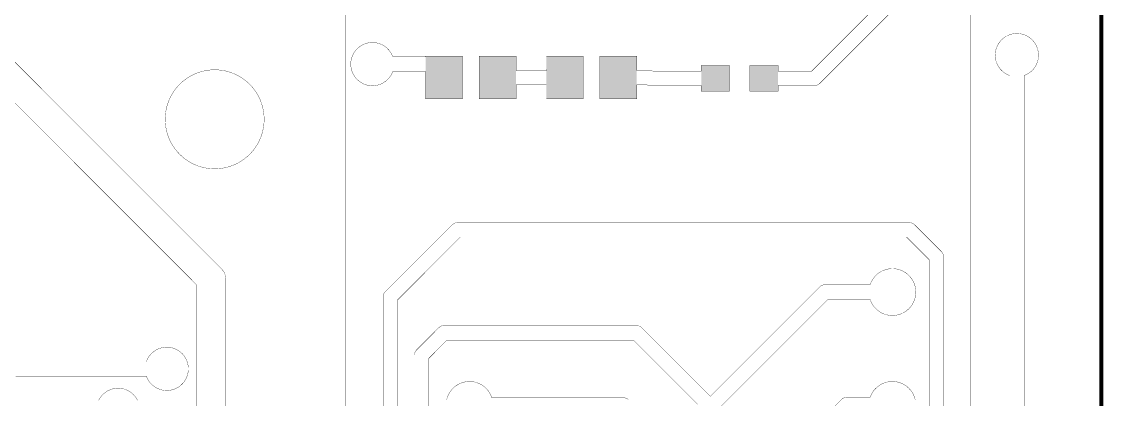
# Model space of a CAD drawing. Extents: x 0 to 3.15, y 0 to 4.33.
# Drawn here: x 1.642 to 3.152, y 2.276 to 2.803 of the extents above; entities that cross this region are included whole.
import ezdxf

# ---------------------------------------------------------------- set-up
doc = ezdxf.new("R2010")
doc.units = 0
for name, color, linetype in [('Board_Outline', 13, 'CONTINUOUS'), ('Edge_Top', 16, 'CONTINUOUS'), ('Top_Paste', 4, 'CONTINUOUS')]:
    doc.layers.add(name, color=color, linetype=linetype)

msp = doc.modelspace()

# ---------------------------------------------------------------- linework, layer by layer
at = {"layer": 'Board_Outline', "linetype": 'CONTINUOUS', "const_width": 0.0055}
msp.add_lwpolyline([(0, 0), (3.1496, 0), (3.1496, 4.3307), (0, 4.3307), (0, 0)], dxfattribs=at)
at = {"layer": 'Edge_Top', "linetype": 'CONTINUOUS', "const_width": 0.0004}
for points in [[(2.9666, 3.1878), (2.9666, 1.3874)], [(2.9465, 1.3921), (2.9465, 3.1842)], [(1.5525, 2.8265), (1.9211, 2.4579), (1.9218, 2.4571), (1.9224, 2.4563), (1.9231, 2.4555), (1.9236, 2.4546), (1.9242, 2.4537), (1.9246, 2.4527), (1.9251, 2.4518), (1.9254, 2.4508), (1.9258, 2.4498), (1.9261, 2.4488), (1.9263, 2.4478), (1.9264, 2.4467), (1.9266, 2.4457), (1.9266, 2.4446), (1.9266, 2.4436), (1.9266, 2.4432), (1.9266, 1.7079)], [(2.0736, 1.8485), (2.0736, 2.8381)], [(2.0937, 2.8336), (2.0937, 1.8522)], [(2.8568, 2.8176), (2.7559, 2.7167), (2.7553, 2.7162), (2.7547, 2.7157), (2.754, 2.7153), (2.7533, 2.715), (2.7526, 2.7146), (2.7519, 2.7144), (2.7511, 2.7142), (2.7503, 2.7141), (2.7495, 2.714), (2.7488, 2.714), (2.7485, 2.714), (2.6981, 2.714), (2.6981, 2.7136), (2.6981, 2.7061), (2.6584, 2.7061), (2.6584, 2.7419), (2.6981, 2.7419), (2.6981, 2.734), (2.699, 2.7341), (2.7449, 2.7341), (2.7449, 2.7341), (2.8403, 2.8295)], [(1.8862, 1.6887), (1.8862, 2.4356), (1.8857, 2.4362), (1.5293, 2.7926)], [(3.0215, 0.4454), (3.0215, 2.7281), (3.0212, 2.7282), (3.02, 2.7286), (3.0188, 2.7292), (3.0176, 2.7298), (3.0164, 2.7304), (3.0153, 2.7311), (3.0142, 2.7318), (3.0132, 2.7326), (3.0121, 2.7334), (3.0112, 2.7343), (3.0102, 2.7352), (3.0093, 2.7361), (3.0084, 2.7371), (3.0076, 2.7381), (3.0068, 2.7392), (3.0061, 2.7403), (3.0054, 2.7414), (3.0048, 2.7425), (3.0042, 2.7437), (3.0037, 2.7449), (3.0032, 2.7461), (3.0028, 2.7474), (3.0024, 2.7486), (3.0021, 2.7499), (3.0018, 2.7512), (3.0016, 2.7525), (3.0015, 2.7538), (3.0014, 2.7551), (3.0014, 2.7564), (3.0014, 2.7577), (3.0015, 2.759), (3.0016, 2.7603), (3.0018, 2.7616), (3.002, 2.7629), (3.0023, 2.7642), (3.0027, 2.7655), (3.0031, 2.7667), (3.0036, 2.7679), (3.0041, 2.7691), (3.0047, 2.7703), (3.0053, 2.7715), (3.006, 2.7726), (3.0067, 2.7737), (3.0075, 2.7748), (3.0083, 2.7758), (3.0091, 2.7768), (3.01, 2.7777), (3.011, 2.7787), (3.012, 2.7795), (3.013, 2.7804), (3.014, 2.7811), (3.0151, 2.7819), (3.0162, 2.7826), (3.0174, 2.7832), (3.0186, 2.7838), (3.0198, 2.7843), (3.021, 2.7848), (3.0222, 2.7853), (3.0235, 2.7856), (3.0247, 2.786), (3.026, 2.7862), (3.0273, 2.7864), (3.0286, 2.7866), (3.0299, 2.7867), (3.0312, 2.7867), (3.0326, 2.7867), (3.0339, 2.7866), (3.0352, 2.7865), (3.0365, 2.7863), (3.0378, 2.7861), (3.039, 2.7858), (3.0403, 2.7854), (3.0416, 2.785), (3.0428, 2.7846), (3.044, 2.7841), (3.0452, 2.7835), (3.0463, 2.7829), (3.0475, 2.7822), (3.0486, 2.7815), (3.0496, 2.7807), (3.0507, 2.7799), (3.0517, 2.7791), (3.0526, 2.7782), (3.0535, 2.7772), (3.0544, 2.7763), (3.0553, 2.7752), (3.056, 2.7742), (3.0568, 2.7731), (3.0575, 2.772), (3.0581, 2.7709), (3.0587, 2.7697), (3.0593, 2.7685), (3.0598, 2.7673), (3.0602, 2.7661), (3.0606, 2.7648), (3.0609, 2.7635), (3.0612, 2.7622), (3.0614, 2.761), (3.0616, 2.7596), (3.0617, 2.7583), (3.0617, 2.757), (3.0617, 2.7563)], [(2.2059, 2.755), (2.2573, 2.755), (2.2573, 2.6956), (2.2057, 2.6956), (2.2057, 2.7339), (2.2052, 2.7338), (2.1599, 2.7338), (2.1597, 2.7333), (2.1592, 2.732), (2.1586, 2.7308), (2.158, 2.7297), (2.1574, 2.7285), (2.1567, 2.7274), (2.1559, 2.7263), (2.1551, 2.7253), (2.1543, 2.7243), (2.1534, 2.7233), (2.1525, 2.7224), (2.1515, 2.7215), (2.1505, 2.7206), (2.1495, 2.7198), (2.1484, 2.7191), (2.1473, 2.7184), (2.1462, 2.7177), (2.145, 2.7171), (2.1439, 2.7165), (2.1427, 2.716), (2.1414, 2.7155), (2.1402, 2.7151), (2.1389, 2.7148), (2.1376, 2.7145), (2.1363, 2.7142), (2.135, 2.7141), (2.1337, 2.7139), (2.1324, 2.7139), (2.1311, 2.7138), (2.1298, 2.7139), (2.1285, 2.714), (2.1272, 2.7141), (2.1259, 2.7144), (2.1246, 2.7146), (2.1233, 2.7149), (2.1221, 2.7153), (2.1209, 2.7158), (2.1196, 2.7162), (2.1184, 2.7168), (2.1173, 2.7174), (2.1161, 2.718), (2.115, 2.7187), (2.1139, 2.7194), (2.1129, 2.7202), (2.1119, 2.7211), (2.1109, 2.7219), (2.1099, 2.7229), (2.109, 2.7238), (2.1082, 2.7248), (2.1074, 2.7258), (2.1066, 2.7269), (2.1059, 2.728), (2.1052, 2.7291), (2.1046, 2.7303), (2.104, 2.7315), (2.1035, 2.7327), (2.103, 2.7339), (2.1026, 2.7351), (2.1022, 2.7364), (2.1019, 2.7377), (2.1017, 2.739), (2.1015, 2.7403), (2.1014, 2.7416), (2.1013, 2.7429), (2.1013, 2.7442), (2.1013, 2.7455), (2.1014, 2.7468), (2.1015, 2.7481), (2.1017, 2.7494), (2.102, 2.7507), (2.1023, 2.752), (2.1027, 2.7532), (2.1031, 2.7545), (2.1036, 2.7557), (2.1041, 2.7569), (2.1047, 2.7581), (2.1053, 2.7592), (2.106, 2.7603), (2.1068, 2.7614), (2.1075, 2.7625), (2.1084, 2.7635), (2.1092, 2.7645), (2.1101, 2.7654), (2.1111, 2.7663), (2.1121, 2.7672), (2.1131, 2.768), (2.1142, 2.7688), (2.1153, 2.7695), (2.1164, 2.7702), (2.1175, 2.7708), (2.1187, 2.7714), (2.1199, 2.7719), (2.1211, 2.7724), (2.1224, 2.7728), (2.1236, 2.7732), (2.1249, 2.7735), (2.1262, 2.7738), (2.1275, 2.774), (2.1288, 2.7741), (2.1301, 2.7742), (2.1314, 2.7742), (2.1327, 2.7742), (2.134, 2.7741), (2.1353, 2.774), (2.1366, 2.7738), (2.1379, 2.7735), (2.1392, 2.7732), (2.1405, 2.7729), (2.1417, 2.7724), (2.1429, 2.772), (2.1441, 2.7714), (2.1453, 2.7709), (2.1465, 2.7702), (2.1476, 2.7696), (2.1487, 2.7688), (2.1497, 2.7681), (2.1508, 2.7672), (2.1518, 2.7664), (2.1527, 2.7655), (2.1536, 2.7645), (2.1545, 2.7636), (2.1553, 2.7625), (2.1561, 2.7615), (2.1568, 2.7604), (2.1575, 2.7593), (2.1582, 2.7581), (2.1587, 2.757), (2.1593, 2.7558), (2.1598, 2.7545), (2.1599, 2.7542), (2.1616, 2.7542), (2.2057, 2.7542), (2.2057, 2.7546), (2.2057, 2.755), (2.2059, 2.755)], [(2.3747, 2.755), (2.426, 2.755), (2.426, 2.6956), (2.3744, 2.6956), (2.3744, 2.7153), (2.3729, 2.7152), (2.332, 2.7152), (2.3321, 2.7138), (2.3321, 2.6956), (2.2805, 2.6956), (2.2805, 2.755), (2.3321, 2.755), (2.3321, 2.7353), (2.3336, 2.7353), (2.3745, 2.7353), (2.3744, 2.7368), (2.3744, 2.755), (2.3747, 2.755)], [(2.5907, 2.7419), (2.6302, 2.7419), (2.6302, 2.7061), (2.5905, 2.7061), (2.5905, 2.714), (2.5896, 2.714), (2.5195, 2.714), (2.5187, 2.714), (2.5179, 2.7141), (2.5171, 2.7143), (2.5164, 2.7145), (2.5157, 2.7148), (2.5149, 2.7152), (2.5148, 2.7153), (2.5145, 2.7152), (2.5008, 2.7152), (2.5008, 2.7151), (2.5008, 2.6956), (2.4492, 2.6956), (2.4492, 2.755), (2.5008, 2.755), (2.5008, 2.7353), (2.5023, 2.7353), (2.5187, 2.7353), (2.5195, 2.7353), (2.5203, 2.7352), (2.5211, 2.735), (2.5218, 2.7347), (2.5225, 2.7345), (2.5232, 2.7341), (2.5234, 2.734), (2.5237, 2.7341), (2.5905, 2.7341), (2.5905, 2.7355), (2.5905, 2.7419), (2.5907, 2.7419)], [(3.0617, 2.7563), (3.0617, 2.755), (3.0616, 2.7537), (3.0615, 2.7523), (3.0612, 2.7511), (3.061, 2.7498), (3.0607, 2.7485), (3.0603, 2.7472), (3.0598, 2.746), (3.0594, 2.7448), (3.0588, 2.7436), (3.0582, 2.7424), (3.0576, 2.7413), (3.0569, 2.7401), (3.0562, 2.7391), (3.0554, 2.738), (3.0546, 2.737), (3.0537, 2.736), (3.0528, 2.7351), (3.0518, 2.7342), (3.0508, 2.7333), (3.0498, 2.7325), (3.0487, 2.7317), (3.0477, 2.731), (3.0465, 2.7303), (3.0454, 2.7297), (3.0442, 2.7291), (3.043, 2.7286), (3.0418, 2.7281), (3.0416, 2.7281), (3.0416, 2.7277), (3.0416, 0.441)], [(1.9803, 2.6667), (1.9802, 2.6649), (1.9801, 2.6631), (1.98, 2.6612), (1.9798, 2.6594), (1.9796, 2.6576), (1.9793, 2.6558), (1.979, 2.654), (1.9786, 2.6522), (1.9782, 2.6504), (1.9778, 2.6486), (1.9772, 2.6468), (1.9767, 2.6451), (1.9761, 2.6434), (1.9754, 2.6416), (1.9747, 2.6399), (1.974, 2.6383), (1.9732, 2.6366), (1.9724, 2.635), (1.9715, 2.6333), (1.9706, 2.6317), (1.9696, 2.6302), (1.9686, 2.6286), (1.9676, 2.6271), (1.9665, 2.6256), (1.9654, 2.6242), (1.9642, 2.6228), (1.963, 2.6214), (1.9618, 2.62), (1.9605, 2.6187), (1.9592, 2.6174), (1.9579, 2.6161), (1.9565, 2.6149), (1.9551, 2.6137), (1.9537, 2.6126), (1.9522, 2.6114), (1.9507, 2.6104), (1.9492, 2.6093), (1.9477, 2.6083), (1.9461, 2.6074), (1.9445, 2.6065), (1.9429, 2.6056), (1.9412, 2.6048), (1.9396, 2.604), (1.9379, 2.6033), (1.9362, 2.6026), (1.9345, 2.602), (1.9327, 2.6014), (1.931, 2.6008), (1.9292, 2.6003), (1.9274, 2.5999), (1.9256, 2.5994), (1.9238, 2.5991), (1.922, 2.5988), (1.9202, 2.5985), (1.9184, 2.5983), (1.9165, 2.5981), (1.9147, 2.598), (1.9129, 2.5979), (1.911, 2.5979), (1.9092, 2.5979), (1.9074, 2.598), (1.9055, 2.5981), (1.9037, 2.5983), (1.9019, 2.5985), (1.9001, 2.5988), (1.8983, 2.5991), (1.8965, 2.5995), (1.8947, 2.5999), (1.8929, 2.6004), (1.8911, 2.6009), (1.8894, 2.6014), (1.8876, 2.602), (1.8859, 2.6027), (1.8842, 2.6034), (1.8825, 2.6041), (1.8809, 2.6049), (1.8792, 2.6057), (1.8776, 2.6066), (1.876, 2.6075), (1.8744, 2.6085), (1.8729, 2.6095), (1.8714, 2.6105), (1.8699, 2.6116), (1.8684, 2.6127), (1.867, 2.6139), (1.8656, 2.6151), (1.8643, 2.6163), (1.8629, 2.6176), (1.8616, 2.6189), (1.8604, 2.6202), (1.8591, 2.6216), (1.8579, 2.623), (1.8568, 2.6244), (1.8557, 2.6258), (1.8546, 2.6273), (1.8536, 2.6289), (1.8526, 2.6304), (1.8516, 2.632), (1.8507, 2.6336), (1.8498, 2.6352), (1.849, 2.6368), (1.8482, 2.6385), (1.8475, 2.6402), (1.8468, 2.6419), (1.8462, 2.6436), (1.8456, 2.6453), (1.845, 2.6471), (1.8445, 2.6488), (1.844, 2.6506), (1.8436, 2.6524), (1.8433, 2.6542), (1.8429, 2.656), (1.8427, 2.6578), (1.8425, 2.6597), (1.8423, 2.6615), (1.8422, 2.6633), (1.8421, 2.6652), (1.8421, 2.667), (1.8421, 2.6688), (1.8422, 2.6707), (1.8423, 2.6725), (1.8425, 2.6743), (1.8427, 2.6762), (1.8429, 2.678), (1.8433, 2.6798), (1.8436, 2.6816), (1.844, 2.6834), (1.8445, 2.6852), (1.845, 2.6869), (1.8456, 2.6887), (1.8462, 2.6904), (1.8468, 2.6921), (1.8475, 2.6938), (1.8482, 2.6955), (1.849, 2.6972), (1.8498, 2.6988), (1.8507, 2.7004), (1.8516, 2.702), (1.8526, 2.7036), (1.8536, 2.7052), (1.8546, 2.7067), (1.8557, 2.7082), (1.8568, 2.7096), (1.8579, 2.7111), (1.8591, 2.7125), (1.8603, 2.7138), (1.8616, 2.7152), (1.8629, 2.7165), (1.8642, 2.7177), (1.8656, 2.719), (1.867, 2.7202), (1.8684, 2.7213), (1.8699, 2.7224), (1.8714, 2.7235), (1.8729, 2.7245), (1.8744, 2.7255), (1.876, 2.7265), (1.8776, 2.7274), (1.8792, 2.7283), (1.8809, 2.7291), (1.8825, 2.7299), (1.8842, 2.7306), (1.8859, 2.7313), (1.8876, 2.732), (1.8894, 2.7326), (1.8911, 2.7331), (1.8929, 2.7336), (1.8947, 2.7341), (1.8964, 2.7345), (1.8982, 2.7349), (1.9, 2.7352), (1.9019, 2.7355), (1.9037, 2.7357), (1.9055, 2.7359), (1.9074, 2.736), (1.9092, 2.7361), (1.911, 2.7361), (1.9129, 2.7361), (1.9147, 2.736), (1.9165, 2.7359), (1.9184, 2.7357), (1.9202, 2.7355), (1.922, 2.7353), (1.9238, 2.7349), (1.9256, 2.7346), (1.9274, 2.7342), (1.9292, 2.7337), (1.931, 2.7332), (1.9327, 2.7327), (1.9344, 2.7321), (1.9362, 2.7314), (1.9379, 2.7307), (1.9396, 2.73), (1.9412, 2.7292), (1.9429, 2.7284), (1.9445, 2.7275), (1.9461, 2.7266), (1.9477, 2.7257), (1.9492, 2.7247), (1.9507, 2.7237), (1.9522, 2.7226), (1.9537, 2.7215), (1.9551, 2.7203), (1.9565, 2.7191), (1.9579, 2.7179), (1.9592, 2.7167), (1.9605, 2.7154), (1.9618, 2.714), (1.963, 2.7127), (1.9642, 2.7113), (1.9654, 2.7099), (1.9665, 2.7084), (1.9676, 2.7069), (1.9686, 2.7054), (1.9696, 2.7039), (1.9706, 2.7023), (1.9715, 2.7007), (1.9724, 2.6991), (1.9732, 2.6974), (1.974, 2.6958), (1.9747, 2.6941), (1.9754, 2.6924), (1.9761, 2.6907), (1.9767, 2.6889), (1.9772, 2.6872), (1.9778, 2.6854), (1.9782, 2.6837), (1.9786, 2.6819), (1.979, 2.6801), (1.9793, 2.6783), (1.9796, 2.6764), (1.9798, 2.6746), (1.98, 2.6728), (1.9801, 2.671), (1.9802, 2.6691), (1.9803, 2.6673), (1.9803, 2.6667)], [(2.1464, 1.9695), (2.1464, 2.4193), (2.1465, 2.42), (2.1466, 2.4208), (2.1468, 2.4216), (2.147, 2.4223), (2.1473, 2.4231), (2.1476, 2.4238), (2.148, 2.4245), (2.1485, 2.4251), (2.149, 2.4257), (2.1495, 2.4263), (2.1497, 2.4265), (2.2433, 2.52), (2.2439, 2.5206), (2.2445, 2.521), (2.2452, 2.5215), (2.2459, 2.5218), (2.2466, 2.5221), (2.2474, 2.5224), (2.2481, 2.5226), (2.2489, 2.5227), (2.2497, 2.5228), (2.2505, 2.5228), (2.2507, 2.5228), (2.8818, 2.5228), (2.8826, 2.5227), (2.8834, 2.5226), (2.8841, 2.5225), (2.8849, 2.5222), (2.8856, 2.5219), (2.8863, 2.5216), (2.887, 2.5212), (2.8876, 2.5207), (2.8882, 2.5202), (2.8888, 2.5197), (2.889, 2.5195), (2.9263, 2.4822), (2.9268, 2.4816), (2.9273, 2.4809), (2.9277, 2.4803), (2.9281, 2.4796), (2.9284, 2.4789), (2.9287, 2.4781), (2.9289, 2.4774), (2.929, 2.4766), (2.9291, 2.4758), (2.9291, 2.475), (2.9291, 2.4747), (2.9291, 2.0687)], [(2.909, 2.0734), (2.909, 2.4711), (2.909, 2.4711), (2.8774, 2.5027), (2.8768, 2.5027), (2.2544, 2.5027), (2.2542, 2.5025), (2.1665, 2.4148), (2.1665, 2.4145), (2.1665, 1.9731)], [(2.19, 2.2573), (2.19, 2.338), (2.1901, 2.3388), (2.1902, 2.3396), (2.1904, 2.3403), (2.1906, 2.3411), (2.1909, 2.3418), (2.1912, 2.3425), (2.1916, 2.3432), (2.1921, 2.3439), (2.1926, 2.3445), (2.1931, 2.345), (2.1934, 2.3453), (2.1936, 2.3455), (2.2244, 2.3764), (2.225, 2.3769), (2.2257, 2.3774), (2.2263, 2.3778), (2.227, 2.3782), (2.2277, 2.3785), (2.2285, 2.3787), (2.2292, 2.3789), (2.23, 2.3791), (2.2308, 2.3792), (2.2316, 2.3792), (2.232, 2.3792), (2.2323, 2.3792), (2.5005, 2.3792), (2.5013, 2.3791), (2.5021, 2.379), (2.5028, 2.3789), (2.5036, 2.3786), (2.5043, 2.3783), (2.505, 2.378), (2.5057, 2.3776), (2.5064, 2.3772), (2.507, 2.3767), (2.5075, 2.3761), (2.5078, 2.3758), (2.508, 2.3756), (2.6034, 2.2803), (2.6036, 2.2805), (2.7563, 2.4332), (2.7569, 2.4337), (2.7575, 2.4342), (2.7582, 2.4346), (2.7589, 2.435), (2.7596, 2.4353), (2.7604, 2.4356), (2.7611, 2.4358), (2.7619, 2.4359), (2.7627, 2.436), (2.7635, 2.436), (2.7638, 2.436), (2.7641, 2.436), (2.8266, 2.436), (2.8267, 2.4363), (2.8271, 2.4375), (2.8276, 2.4388), (2.8282, 2.4399), (2.8288, 2.4411), (2.8294, 2.4423), (2.8301, 2.4434), (2.8308, 2.4445), (2.8316, 2.4455), (2.8324, 2.4466), (2.8332, 2.4476), (2.8341, 2.4485), (2.8351, 2.4495), (2.836, 2.4503), (2.837, 2.4512), (2.8381, 2.452), (2.8391, 2.4528), (2.8402, 2.4535), (2.8414, 2.4542), (2.8425, 2.4548), (2.8437, 2.4554), (2.8449, 2.4559), (2.8461, 2.4564), (2.8473, 2.4568), (2.8486, 2.4572), (2.8499, 2.4576), (2.8511, 2.4579), (2.8524, 2.4581), (2.8537, 2.4583), (2.855, 2.4584), (2.8563, 2.4585), (2.8577, 2.4585), (2.859, 2.4585), (2.8603, 2.4584), (2.8616, 2.4583), (2.8629, 2.4581), (2.8642, 2.4579), (2.8655, 2.4576), (2.8667, 2.4572), (2.868, 2.4569), (2.8692, 2.4564), (2.8704, 2.4559), (2.8716, 2.4554), (2.8728, 2.4548), (2.874, 2.4542), (2.8751, 2.4535), (2.8762, 2.4528), (2.8772, 2.452), (2.8783, 2.4512), (2.8793, 2.4504), (2.8802, 2.4495), (2.8812, 2.4486), (2.8821, 2.4476), (2.8829, 2.4466), (2.8837, 2.4456), (2.8845, 2.4445), (2.8852, 2.4434), (2.8859, 2.4423), (2.8866, 2.4411), (2.8871, 2.44), (2.8877, 2.4388), (2.8882, 2.4376), (2.8886, 2.4363), (2.889, 2.4351), (2.8894, 2.4338), (2.8897, 2.4325), (2.8899, 2.4312), (2.8901, 2.4299), (2.8902, 2.4286), (2.8903, 2.4273), (2.8904, 2.426), (2.8903, 2.4248), (2.8903, 2.4235), (2.8902, 2.4222), (2.89, 2.4209), (2.8898, 2.4196), (2.8895, 2.4183), (2.8892, 2.417), (2.8888, 2.4158), (2.8883, 2.4145), (2.8879, 2.4133), (2.8873, 2.4121), (2.8868, 2.4109), (2.8861, 2.4098), (2.8855, 2.4086), (2.8848, 2.4075), (2.884, 2.4065), (2.8832, 2.4054), (2.8824, 2.4044), (2.8815, 2.4034), (2.8806, 2.4025), (2.8796, 2.4016), (2.8786, 2.4007), (2.8776, 2.3999), (2.8765, 2.3991), (2.8755, 2.3984), (2.8743, 2.3977), (2.8732, 2.3971), (2.872, 2.3965), (2.8708, 2.3959), (2.8696, 2.3954), (2.8684, 2.3949), (2.8672, 2.3945), (2.8659, 2.3942), (2.8646, 2.3939), (2.8633, 2.3936), (2.862, 2.3934), (2.8607, 2.3933), (2.8594, 2.3932), (2.8581, 2.3931), (2.8568, 2.3931), (2.8555, 2.3932), (2.8542, 2.3933), (2.8529, 2.3935), (2.8516, 2.3937), (2.8503, 2.394), (2.849, 2.3943), (2.8478, 2.3947), (2.8465, 2.3951), (2.8453, 2.3956), (2.8441, 2.3961), (2.8429, 2.3966), (2.8418, 2.3973), (2.8406, 2.3979), (2.8395, 2.3986), (2.8384, 2.3994), (2.8374, 2.4002), (2.8364, 2.401), (2.8354, 2.4019), (2.8345, 2.4028), (2.8336, 2.4037), (2.8327, 2.4047), (2.8319, 2.4057), (2.8311, 2.4068), (2.8303, 2.4079), (2.8296, 2.409), (2.829, 2.4101), (2.8284, 2.4113), (2.8278, 2.4125), (2.8273, 2.4137), (2.8268, 2.4149), (2.8266, 2.4156), (2.8259, 2.4156), (2.7675, 2.4156), (2.7672, 2.4153), (2.6067, 2.2547)], [(2.5859, 2.2689), (2.496, 2.3588), (2.4953, 2.3588), (2.2357, 2.3588), (2.2351, 2.3583), (2.2104, 2.3335), (2.2104, 2.333), (2.2104, 2.2607)], [(1.6298, 2.3287), (1.8157, 2.3287), (1.8159, 2.3291), (1.8163, 2.3303), (1.8169, 2.3315), (1.8175, 2.3327), (1.8181, 2.3339), (1.8188, 2.335), (1.8195, 2.3361), (1.8203, 2.3371), (1.8211, 2.3381), (1.822, 2.3391), (1.8229, 2.3401), (1.8238, 2.341), (1.8248, 2.3418), (1.8259, 2.3427), (1.8269, 2.3434), (1.828, 2.3442), (1.8291, 2.3448), (1.8303, 2.3455), (1.8315, 2.3461), (1.8327, 2.3466), (1.8339, 2.3471), (1.8351, 2.3475), (1.8364, 2.3478), (1.8377, 2.3482), (1.8389, 2.3484), (1.8402, 2.3486), (1.8415, 2.3488), (1.8429, 2.3488), (1.8442, 2.3489), (1.8455, 2.3489), (1.8468, 2.3488), (1.8481, 2.3486), (1.8494, 2.3484), (1.8507, 2.3482), (1.852, 2.3479), (1.8532, 2.3475), (1.8545, 2.3471), (1.8557, 2.3466), (1.8569, 2.3461), (1.8581, 2.3455), (1.8592, 2.3449), (1.8603, 2.3442), (1.8614, 2.3435), (1.8625, 2.3427), (1.8635, 2.3419), (1.8645, 2.341), (1.8655, 2.3401), (1.8664, 2.3392), (1.8672, 2.3382), (1.8681, 2.3372), (1.8689, 2.3361), (1.8696, 2.335), (1.8703, 2.3339), (1.8709, 2.3328), (1.8715, 2.3316), (1.872, 2.3304), (1.8725, 2.3292), (1.8729, 2.3279), (1.8733, 2.3267), (1.8736, 2.3254), (1.8739, 2.3241), (1.8741, 2.3228), (1.8743, 2.3215), (1.8744, 2.3202), (1.8744, 2.3189), (1.8744, 2.3176), (1.8743, 2.3163), (1.8742, 2.315), (1.874, 2.3137), (1.8737, 2.3124), (1.8734, 2.3111), (1.8731, 2.3099), (1.8727, 2.3086), (1.8722, 2.3074), (1.8717, 2.3062), (1.8711, 2.305), (1.8705, 2.3039), (1.8698, 2.3027), (1.8691, 2.3016), (1.8684, 2.3006), (1.8676, 2.2995), (1.8667, 2.2985), (1.8658, 2.2976), (1.8649, 2.2967), (1.8639, 2.2958), (1.8629, 2.295), (1.8618, 2.2942), (1.8608, 2.2934), (1.8596, 2.2927), (1.8585, 2.2921), (1.8573, 2.2915), (1.8561, 2.2909), (1.8549, 2.2904), (1.8537, 2.29), (1.8524, 2.2896), (1.8512, 2.2893), (1.8499, 2.289), (1.8486, 2.2888), (1.8473, 2.2886), (1.846, 2.2885), (1.8447, 2.2885), (1.8433, 2.2885), (1.842, 2.2886), (1.8407, 2.2887), (1.8394, 2.2889), (1.8381, 2.2891), (1.8369, 2.2894), (1.8356, 2.2897), (1.8343, 2.2901), (1.8331, 2.2906), (1.8319, 2.2911), (1.8307, 2.2917), (1.8296, 2.2923), (1.8284, 2.2929), (1.8273, 2.2936), (1.8262, 2.2944), (1.8252, 2.2952), (1.8242, 2.2961), (1.8232, 2.2969), (1.8223, 2.2979), (1.8214, 2.2988), (1.8206, 2.2999), (1.8198, 2.3009), (1.8191, 2.302), (1.8183, 2.3031), (1.8177, 2.3042), (1.8171, 2.3054), (1.8165, 2.3066), (1.816, 2.3078), (1.8157, 2.3087), (1.8156, 2.3086), (1.6334, 2.3086)], [(2.2352, 2.2755), (2.2355, 2.2768), (2.2359, 2.2781), (2.2363, 2.2793), (2.2368, 2.2805), (2.2373, 2.2818), (2.2379, 2.2829), (2.2385, 2.2841), (2.2391, 2.2852), (2.2398, 2.2863), (2.2406, 2.2874), (2.2414, 2.2885), (2.2422, 2.2895), (2.243, 2.2905), (2.244, 2.2914), (2.2449, 2.2923), (2.2459, 2.2932), (2.2469, 2.294), (2.2479, 2.2948), (2.249, 2.2956), (2.2501, 2.2963), (2.2513, 2.2969), (2.2524, 2.2976), (2.2536, 2.2981), (2.2548, 2.2986), (2.256, 2.2991), (2.2573, 2.2995), (2.2585, 2.2999), (2.2598, 2.3002), (2.2611, 2.3005), (2.2624, 2.3007), (2.2637, 2.3009), (2.265, 2.301), (2.2663, 2.301), (2.2676, 2.301), (2.2689, 2.301), (2.2702, 2.3009), (2.2716, 2.3007), (2.2728, 2.3005), (2.2741, 2.3003), (2.2754, 2.3), (2.2767, 2.2996), (2.2779, 2.2992), (2.2791, 2.2987), (2.2804, 2.2982), (2.2815, 2.2977), (2.2827, 2.2971), (2.2839, 2.2964), (2.285, 2.2957), (2.2861, 2.295), (2.2871, 2.2942), (2.2881, 2.2934), (2.2891, 2.2925), (2.2901, 2.2916), (2.291, 2.2907), (2.2919, 2.2897), (2.2927, 2.2887), (2.2935, 2.2877), (2.2942, 2.2866), (2.295, 2.2855), (2.2956, 2.2844), (2.2962, 2.2832), (2.2968, 2.282), (2.2973, 2.2808), (2.2978, 2.2796), (2.2982, 2.2784), (2.2986, 2.2784), (2.4824, 2.2784), (2.4832, 2.2783), (2.484, 2.2782), (2.4847, 2.278), (2.4855, 2.2778), (2.4862, 2.2775), (2.4869, 2.2772), (2.4876, 2.2768), (2.4882, 2.2763), (2.4888, 2.2758)], [(2.7123, 2.2014), (2.7871, 2.2763), (2.7877, 2.2768), (2.7883, 2.2773), (2.789, 2.2777), (2.7897, 2.278), (2.7904, 2.2784), (2.7912, 2.2786), (2.7919, 2.2788), (2.7927, 2.2789), (2.7935, 2.279), (2.7943, 2.279), (2.7945, 2.279), (2.8268, 2.279), (2.8269, 2.2793), (2.8273, 2.2805), (2.8278, 2.2818), (2.8284, 2.2829), (2.829, 2.2841), (2.8297, 2.2852), (2.8304, 2.2863), (2.8311, 2.2874), (2.8319, 2.2885), (2.8327, 2.2895), (2.8336, 2.2905), (2.8345, 2.2914), (2.8355, 2.2923), (2.8364, 2.2932), (2.8374, 2.294), (2.8385, 2.2948), (2.8396, 2.2956), (2.8407, 2.2963), (2.8418, 2.2969), (2.843, 2.2976), (2.8442, 2.2981), (2.8454, 2.2986), (2.8466, 2.2991), (2.8478, 2.2995), (2.8491, 2.2999), (2.8504, 2.3002), (2.8517, 2.3005), (2.8529, 2.3007), (2.8542, 2.3009), (2.8556, 2.301), (2.8569, 2.301), (2.8582, 2.301), (2.8595, 2.301), (2.8608, 2.3009), (2.8621, 2.3007), (2.8634, 2.3005), (2.8647, 2.3003), (2.866, 2.3), (2.8672, 2.2996), (2.8685, 2.2992), (2.8697, 2.2987), (2.8709, 2.2982), (2.8721, 2.2977), (2.8733, 2.2971), (2.8744, 2.2964), (2.8755, 2.2957), (2.8766, 2.295), (2.8777, 2.2942), (2.8787, 2.2934), (2.8797, 2.2925), (2.8806, 2.2916), (2.8815, 2.2907), (2.8824, 2.2897), (2.8833, 2.2887), (2.884, 2.2877), (2.8848, 2.2866), (2.8855, 2.2855), (2.8862, 2.2844), (2.8868, 2.2832), (2.8874, 2.282), (2.8879, 2.2808), (2.8884, 2.2796), (2.8888, 2.2783), (2.8892, 2.2771), (2.8895, 2.2758)], [(1.7492, 2.275), (1.7498, 2.2762), (1.7505, 2.2773), (1.7512, 2.2784), (1.752, 2.2795), (1.7528, 2.2805), (1.7536, 2.2815), (1.7545, 2.2825), (1.7555, 2.2834), (1.7564, 2.2843), (1.7575, 2.2851), (1.7585, 2.2859), (1.7596, 2.2866), (1.7607, 2.2873), (1.7618, 2.288), (1.763, 2.2886), (1.7642, 2.2891), (1.7654, 2.2896), (1.7666, 2.2901), (1.7679, 2.2905), (1.7692, 2.2908), (1.7704, 2.2911), (1.7717, 2.2913), (1.773, 2.2915), (1.7743, 2.2916), (1.7757, 2.2916), (1.777, 2.2916), (1.7783, 2.2916), (1.7796, 2.2914), (1.7809, 2.2913), (1.7822, 2.291), (1.7835, 2.2908), (1.7847, 2.2904), (1.786, 2.29), (1.7872, 2.2896), (1.7884, 2.2891), (1.7896, 2.2885), (1.7908, 2.2879), (1.7919, 2.2872), (1.793, 2.2865), (1.7941, 2.2858), (1.7951, 2.285), (1.7961, 2.2841), (1.7971, 2.2833), (1.798, 2.2823), (1.7989, 2.2814), (1.7998, 2.2804), (1.8006, 2.2793), (1.8013, 2.2782), (1.802, 2.2771), (1.8027, 2.276), (1.8033, 2.2748)]]:
    msp.add_lwpolyline(points, dxfattribs=at)
at = {"layer": 'Top_Paste'}
for points in [[(2.2059, 2.7548), (2.2571, 2.7548), (2.2059, 2.6958), (2.2571, 2.6958)], [(2.2807, 2.7548), (2.3319, 2.7548), (2.2807, 2.6958), (2.3319, 2.6958)], [(2.3746, 2.7548), (2.4258, 2.7548), (2.3746, 2.6958), (2.4258, 2.6958)], [(2.4494, 2.7548), (2.5006, 2.7548), (2.4494, 2.6958), (2.5006, 2.6958)], [(2.5907, 2.7417), (2.63, 2.7417), (2.5907, 2.7063), (2.63, 2.7063)], [(2.6586, 2.7417), (2.6979, 2.7417), (2.6586, 2.7063), (2.6979, 2.7063)]]:
    msp.add_solid(points, dxfattribs=at)

doc.saveas('drawing.dxf')
